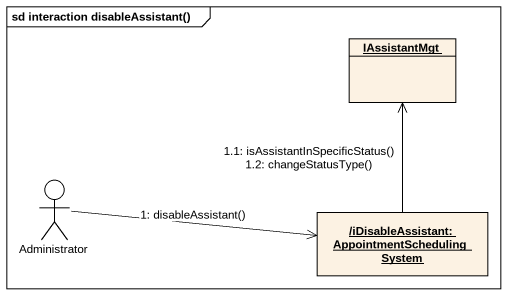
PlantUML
@startuml
mainframe sd interaction disableAssistant()
allowmixing
hide circle
hide empty members
object IAssistantMgt
actor Administrator
object "/iDisableAssistant:AppointmentSchedulingSystem" as iDisableAssistant
Administrator -right-> iDisableAssistant : 1: disableAssistant()
iDisableAssistant -up-> IAssistantMgt : 1.1: isAssistantInSpecificStatus()\n1.2: changeStatusType()
@enduml
